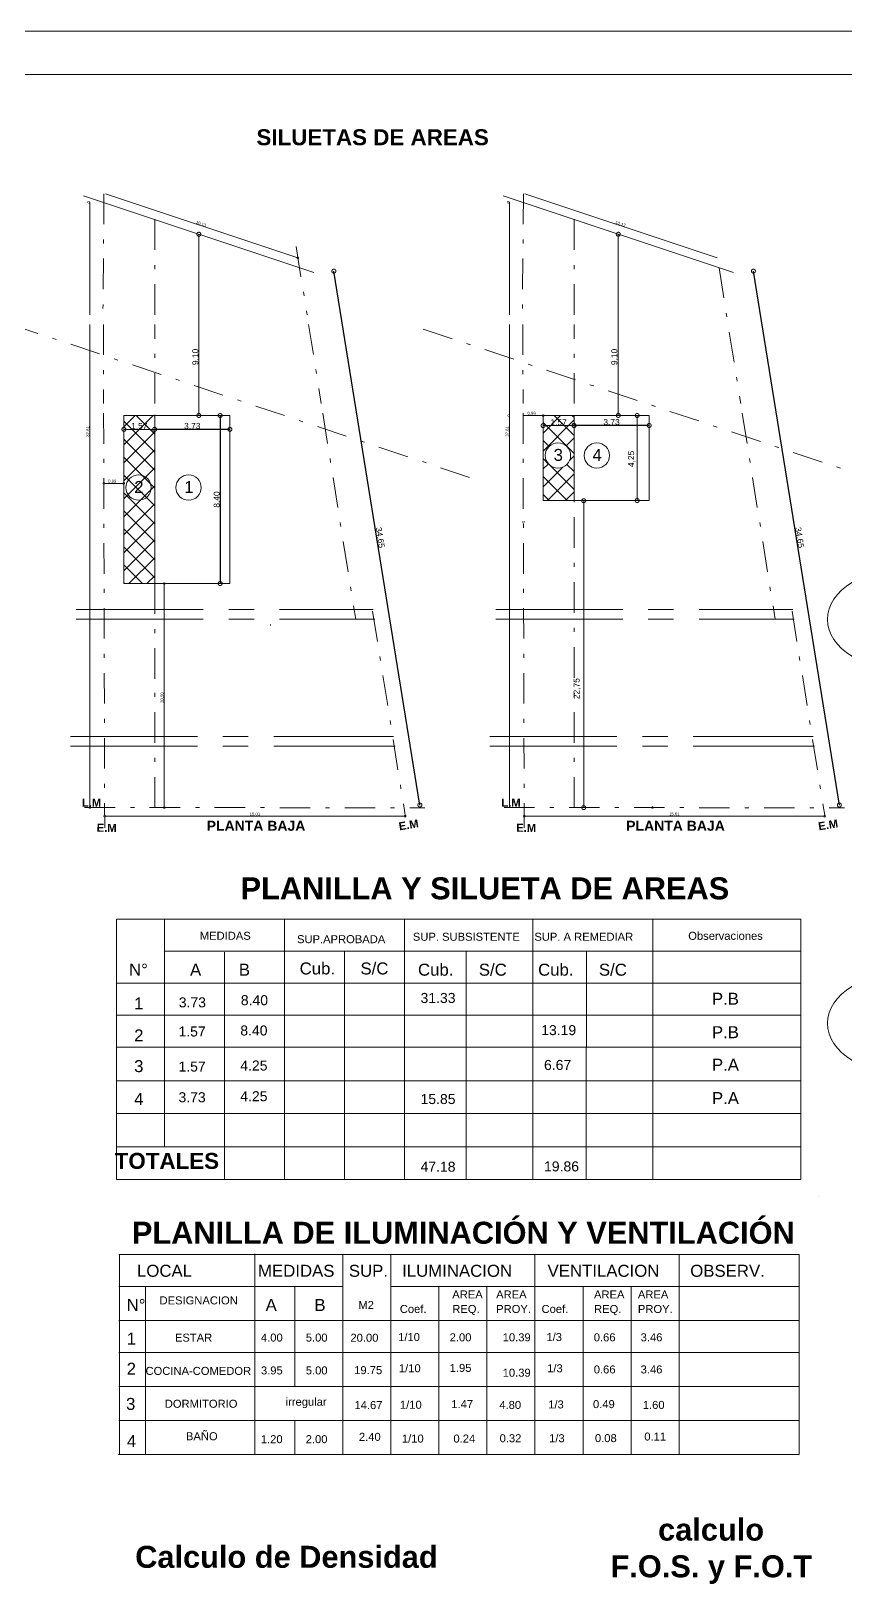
# Model space of a CAD drawing. Header units: millimetres. Extents: x 1162.4 to 1260.5, y 447.7 to 509.9.
# Drawn here: x 1217.15 to 1237.5, y 471.08 to 509.89 of the extents above; entities that cross this region are included whole.
import ezdxf
from ezdxf.enums import TextEntityAlignment as Align

# ---------------------------------------------------------------- set-up
doc = ezdxf.new("R2010")
doc.units = ezdxf.units.MM
for name, pattern in [('CENTER', [50.8, 31.75, -6.35, 6.35, -6.35]), ('DOT', [4, 2, -2]), ('TRAZO_Y_PUNTOX2', [50.8, 25.4, -12.7, 0, -12.7])]:
    doc.linetypes.add(name, pattern=pattern)
for name, color, linetype, lineweight in [('0-MAMPOSTERIA- 9', 7, 'Continuous', 5), ('DT', 2, 'Continuous', 25), ('observ.', 7, 'Continuous', 5), ('PB-Muro15', 4, 'Continuous', 25), ('Recuadro', 3, 'Continuous', 80)]:
    doc.layers.add(name, color=color, linetype=linetype, lineweight=lineweight)
for name, color, linetype in [('03', 7, 'Continuous'), ('cortes', 7, 'Continuous'), ('eje medianero', 3, 'Continuous')]:
    doc.layers.add(name, color=color, linetype=linetype)
doc.styles.get("Standard").update_dxf_attribs({"font": 'arial.ttf'})
doc.styles.add('style1', font='arial.ttf')
doc.styles.add('style2', font='')
doc.styles.get('style2').set_extended_font_data('Arial', bold=True)
doc.dimstyles.new('cota 1', dxfattribs={"dimtxt": 0.15, "dimasz": 0.2, "dimexe": 0.08, "dimexo": 0.3, "dimgap": 0.009, "dimtad": 1, "dimzin": 1, "dimtxsty": 'Standard', "dimblk": 'DOTSMALL', "dimcen": 0.15, "dimse1": 1, "dimse2": 1, "dimclrd": 256, "dimadec": 0, "dimazin": 0, "dimtfac": 1, "dimtmove": 0, "dimatfit": 3, "dimfxl": 1.25, "dimlwd": -1, "dimlwe": -1, "dimarcsym": 0})

# ---------------------------------------------------------------- blocks, each defined once
blk = doc.blocks.new('_DOTSMALL')
at = {"color": 0, "linetype": 'ByBlock', "const_width": 0.5}
blk.add_lwpolyline([(-0.0625, 0, 1), (0.0625, 0, 1)], format="xyb", close=True, dxfattribs=at)
blk = doc.blocks.new('*D315')
at = {"layer": 'cortes'}
blk.add_line((1222.115, 499.937), (1220.236, 499.937), dxfattribs=at)
at = {"layer": 'Defpoints', "color": 0}
for p in [(1220.236, 500.278), (1220.236, 499.937), (1222.115, 500.283)]:
    blk.add_point(p, dxfattribs=at)
at = {"layer": 'cortes', "xscale": 0.2, "yscale": 0.2, "zscale": 0.2, "rotation": 180}
blk.add_blockref('_DOTSMALL', (1220.236, 499.937), dxfattribs=at)
at = {"layer": 'cortes', "xscale": 0.2, "yscale": 0.2, "zscale": 0.2}
blk.add_blockref('_DOTSMALL', (1222.115, 499.937), dxfattribs=at)
at = {"layer": 'cortes', "color": 0, "lineweight": 0, "insert": (1221.175, 500.022), "char_height": 0.15, "attachment_point": 5}
blk.add_mtext('3.73', dxfattribs=at)
blk = doc.blocks.new('*D316')
at = {"layer": 'cortes'}
blk.add_line((1221.871, 500.283), (1221.871, 496.083), dxfattribs=at)
at = {"layer": 'Defpoints', "color": 0}
for p in [(1222.115, 500.283), (1221.871, 496.083), (1222.115, 496.083)]:
    blk.add_point(p, dxfattribs=at)
at = {"layer": 'cortes', "xscale": 0.2, "yscale": 0.2, "zscale": 0.2}
for p, rotation in [((1221.871, 500.283), 90), ((1221.871, 496.083), 270)]:
    blk.add_blockref('_DOTSMALL', p, dxfattribs=dict(at, rotation=rotation))
at = {"layer": 'cortes', "color": 0, "lineweight": 0, "insert": (1221.785, 498.183), "char_height": 0.15, "attachment_point": 5, "rotation": 90}
blk.add_mtext('8.40', dxfattribs=at)
blk = doc.blocks.new('*D317')
at = {"layer": 'cortes'}
blk.add_line((1226.861, 490.547), (1224.713, 503.892), dxfattribs=at)
at = {"layer": 'Defpoints', "color": 0}
for p in [(1224.337, 503.832), (1224.713, 503.892), (1226.484, 490.486)]:
    blk.add_point(p, dxfattribs=at)
at = {"layer": 'cortes', "xscale": 0.1999999999999999, "yscale": 0.1999999999999999, "zscale": 0.1999999999999999}
for p, rotation in [((1224.713, 503.892), 99.1400111423491), ((1226.861, 490.547), 279.1400111423491)]:
    blk.add_blockref('_DOTSMALL', p, dxfattribs=dict(at, rotation=rotation))
at = {"layer": 'cortes', "color": 0, "lineweight": 0, "insert": (1225.87, 497.233), "char_height": 0.15, "attachment_point": 5, "rotation": 279.14}
blk.add_mtext('34.65', dxfattribs=at)
blk = doc.blocks.new('*D347')
at = {"layer": 'cortes'}
blk.add_line((1232.589, 500.034), (1230.712, 500.034), dxfattribs=at)
at = {"layer": 'Defpoints', "color": 0}
for p in [(1232.589, 500.38), (1230.712, 500.278), (1230.712, 500.034)]:
    blk.add_point(p, dxfattribs=at)
at = {"layer": 'cortes', "xscale": 0.2, "yscale": 0.2, "zscale": 0.2, "rotation": 180}
blk.add_blockref('_DOTSMALL', (1230.712, 500.034), dxfattribs=at)
at = {"layer": 'cortes', "xscale": 0.2, "yscale": 0.2, "zscale": 0.2}
blk.add_blockref('_DOTSMALL', (1232.589, 500.034), dxfattribs=at)
at = {"layer": 'cortes', "color": 0, "lineweight": 0, "insert": (1231.65, 500.119), "char_height": 0.15, "attachment_point": 5}
blk.add_mtext('3.73', dxfattribs=at)
blk = doc.blocks.new('*D352')
at = {"layer": 'cortes'}
blk.add_line((1237.34, 490.547), (1235.193, 503.892), dxfattribs=at)
at = {"layer": 'Defpoints', "color": 0}
for p in [(1234.816, 503.832), (1235.193, 503.892), (1236.963, 490.486)]:
    blk.add_point(p, dxfattribs=at)
at = {"layer": 'cortes', "xscale": 0.1999999999999999, "yscale": 0.1999999999999999, "zscale": 0.1999999999999999}
for p, rotation in [((1235.193, 503.892), 99.1400111423491), ((1237.34, 490.547), 279.1400111423491)]:
    blk.add_blockref('_DOTSMALL', p, dxfattribs=dict(at, rotation=rotation))
at = {"layer": 'cortes', "color": 0, "lineweight": 0, "insert": (1236.349, 497.233), "char_height": 0.15, "attachment_point": 5, "rotation": 279.14}
blk.add_mtext('34.65', dxfattribs=at)
blk = doc.blocks.new('*D366')
at = {"layer": '0-MAMPOSTERIA- 9', "ltscale": 0.05}
blk.add_line((1220.238, 499.937), (1219.468, 499.937), dxfattribs=at)
at = {"layer": 'Defpoints', "color": 0, "linetype": 'DOT', "ltscale": 0.05}
for p in [(1219.468, 500.28), (1219.468, 499.937), (1220.238, 500.284)]:
    blk.add_point(p, dxfattribs=at)
at = {"layer": '0-MAMPOSTERIA- 9', "linetype": 'DOT', "ltscale": 0.05, "xscale": 0.2, "yscale": 0.2, "zscale": 0.2, "rotation": 180}
blk.add_blockref('_DOTSMALL', (1219.468, 499.937), dxfattribs=at)
at = {"layer": '0-MAMPOSTERIA- 9', "linetype": 'DOT', "ltscale": 0.05, "xscale": 0.2, "yscale": 0.2, "zscale": 0.2}
blk.add_blockref('_DOTSMALL', (1220.238, 499.937), dxfattribs=at)
at = {"layer": '0-MAMPOSTERIA- 9', "color": 0, "linetype": 'DOT', "lineweight": 0, "ltscale": 0.05, "insert": (1219.853, 500.023), "char_height": 0.15, "attachment_point": 5}
blk.add_mtext('1.57', dxfattribs=at)
blk = doc.blocks.new('*D367')
at = {"layer": '0-MAMPOSTERIA- 9', "ltscale": 0.05}
blk.add_line((1230.715, 500.029), (1229.94, 500.029), dxfattribs=at)
at = {"layer": 'Defpoints', "color": 0, "linetype": 'DOT', "ltscale": 0.05}
for p in [(1229.94, 500.286), (1229.94, 500.029), (1230.715, 500.282)]:
    blk.add_point(p, dxfattribs=at)
at = {"layer": '0-MAMPOSTERIA- 9', "linetype": 'DOT', "ltscale": 0.05, "xscale": 0.2, "yscale": 0.2, "zscale": 0.2, "rotation": 180}
blk.add_blockref('_DOTSMALL', (1229.94, 500.029), dxfattribs=at)
at = {"layer": '0-MAMPOSTERIA- 9', "linetype": 'DOT', "ltscale": 0.05, "xscale": 0.2, "yscale": 0.2, "zscale": 0.2}
blk.add_blockref('_DOTSMALL', (1230.715, 500.029), dxfattribs=at)
at = {"layer": '0-MAMPOSTERIA- 9', "color": 0, "linetype": 'DOT', "lineweight": 0, "ltscale": 0.05, "insert": (1230.328, 500.114), "char_height": 0.15, "attachment_point": 5}
blk.add_mtext('1.57', dxfattribs=at)

msp = doc.modelspace()

# ---------------------------------------------------------------- hatches: boundary and pattern name
at = {"layer": '0-MAMPOSTERIA- 9', "linetype": 'Continuous', "lineweight": 0, "ltscale": 0.05}
h = msp.add_hatch(dxfattribs=at)
h.set_pattern_fill('ANSI37', color=256, scale=0.1, style=0)
h.set_pattern_definition([(45, (1219.9866, 497.82403), (-0.2245064, 0.2245064), []), (135, (1219.9866, 497.82403), (-0.2245064, -0.2245064), [])])
h.paths.add_polyline_path([(1219.46471, 500.28348), (1219.46471, 498.59342, -0.89000524), (1219.46471, 498.581), (1219.46471, 496.08348), (1220.23698, 496.08348), (1220.23698, 496.3171), (1220.23971, 500.28348)])
h.paths.add_polyline_path([(1188.02354, 476.77986), (1188.02354, 474.11705), (1192.02354, 474.11705), (1192.02354, 476.77986), (1191.97354, 476.77986)])
h.paths.add_polyline_path([(1189.34735, 476.05475), (1190.69735, 476.05475), (1190.69735, 474.85475), (1189.34735, 474.85475)], flags=16)
h.paths.add_polyline_path([(1189.39735, 476.00475), (1190.64735, 476.00475), (1190.64735, 474.90475), (1189.39735, 474.90475)], flags=0)
h.paths.add_polyline_path([(1189.44735, 475.95475), (1189.97235, 475.95475), (1189.97235, 474.95475), (1189.44735, 474.95475)], flags=0)
h.paths.add_polyline_path([(1190.07235, 475.95475), (1190.59735, 475.95475), (1190.59735, 474.95475), (1190.07235, 474.95475)], flags=0)
h.paths.add_polyline_path([(1193.77354, 479.41705), (1192.17354, 479.41705), (1192.17354, 476.79705), (1193.77354, 476.79705)])
h.paths.add_polyline_path([(1193.87354, 476.79705), (1194.24711, 476.79705), (1194.01828, 477.01293), (1194.25426, 477.01293), (1194.49024, 477.01293), (1194.26142, 476.79705), (1195.86994, 476.79705), (1195.86994, 476.93544), (1196.12354, 476.93544), (1196.12354, 479.21351), (1195.90868, 479.21351), (1195.90868, 479.41705), (1193.87354, 479.41705)])
h.paths.add_polyline_path([(1194.42354, 478.76705), (1195.77354, 478.76705), (1195.77354, 477.56705), (1194.42354, 477.56705)], flags=16)
h.paths.add_polyline_path([(1194.47354, 478.71705), (1195.72354, 478.71705), (1195.72354, 477.61705), (1194.47354, 477.61705)], flags=0)
h.paths.add_polyline_path([(1194.52354, 478.66705), (1195.04854, 478.66705), (1195.04854, 477.66705), (1194.52354, 477.66705)], flags=0)
h.paths.add_polyline_path([(1195.14854, 478.66705), (1195.67354, 478.66705), (1195.67354, 477.66705), (1195.14854, 477.66705)], flags=0)
h.paths.add_polyline_path([(1192.17354, 476.59705), (1192.17354, 474.81003), (1193.32354, 474.81003), (1193.32354, 474.91003), (1193.87354, 474.91003), (1193.87354, 474.81003), (1193.87354, 474.11705), (1194.25426, 474.11705), (1194.25426, 474.23968), (1194.49024, 474.23968), (1194.36026, 474.11705), (1195.86994, 474.11705), (1195.86994, 474.17644), (1196.12354, 474.17644), (1196.12354, 476.38791), (1195.86867, 476.38791), (1195.86867, 476.59705), (1193.87354, 476.59705)])
h.paths.add_polyline_path([(1193.27354, 475.55475), (1192.77354, 475.55475), (1192.77354, 476.05475), (1193.27354, 476.05475)], flags=16)
h.paths.add_polyline_path([(1193.22354, 475.60475), (1192.82354, 475.60475), (1192.82354, 476.00475), (1193.22354, 476.00475)], flags=0)
h.paths.add_polyline_path([(1194.42354, 476.05475), (1195.77354, 476.05475), (1195.77354, 474.85475), (1194.42354, 474.85475)], flags=16)
h.paths.add_polyline_path([(1194.47354, 476.00475), (1195.72354, 476.00475), (1195.72354, 474.90475), (1194.47354, 474.90475)], flags=0)
h.paths.add_polyline_path([(1194.52354, 475.95475), (1195.04854, 475.95475), (1195.04854, 474.95475), (1194.52354, 474.95475)], flags=0)
h.paths.add_polyline_path([(1195.14854, 475.95475), (1195.67354, 475.95475), (1195.67354, 474.95475), (1195.14854, 474.95475)], flags=0)
h.paths.add_polyline_path([(1193.87354, 474.26705), (1193.87354, 474.61003), (1193.32354, 474.61003), (1193.32354, 474.26705)], flags=17)
h.paths.add_polyline_path([(1192.17354, 474.11705), (1192.77354, 474.11705), (1192.77354, 474.78503), (1192.17354, 474.78503)], flags=17)
h.paths.add_polyline_path([(1192.77354, 474.11705), (1193.32354, 474.11705), (1193.32354, 474.78503), (1192.77354, 474.78503)], flags=16)
h.paths.add_polyline_path([(1192.72354, 474.01705), (1192.72354, 474.11705), (1192.17354, 474.11705), (1192.17354, 474.01705)])
h.paths.add_polyline_path([(1193.32354, 474.01705), (1193.32354, 474.11705), (1192.72354, 474.11705), (1192.72354, 474.01705)])
h.paths.add_polyline_path([(1193.87354, 474.01705), (1193.87354, 474.26705), (1193.32354, 474.26705), (1193.32354, 474.01705)])
h.paths.add_polyline_path([(1191.47407, 474.11705), (1191.47407, 474.01705), (1192.02354, 474.01705), (1192.02354, 474.11705)])
h.paths.add_polyline_path([(1188.02354, 474.11705), (1188.02354, 474.01705), (1191.47407, 474.01705), (1191.47407, 474.11705), (1191.42407, 474.11705)])
h.paths.add_polyline_path([(1190.02235, 476.00475), (1189.39735, 476.00475), (1189.39735, 474.90475), (1190.02235, 474.90475)], flags=0)
h.paths.add_polyline_path([(1187.87354, 476.59749), (1187.87354, 476.77986), (1187.78789, 476.77986), (1187.37354, 476.61894), (1187.37354, 476.59749)])
h.paths.add_polyline_path([(1187.37354, 476.77986), (1187.37354, 476.61894), (1190.27664, 477.74636), (1192.02354, 477.74636), (1192.02354, 477.89636), (1190.24854, 477.89636)])
h.paths.add_polyline_path([(1188.99328, 477.40888), (1188.99328, 477.46252), (1187.35544, 476.82646), (1187.37354, 476.77986)])
h.paths.add_polyline_path([(1188.37354, 477.00729), (1188.37354, 476.77986), (1188.92354, 476.77986), (1188.92354, 477.22088)], flags=17)
h.paths.add_polyline_path([(1188.32354, 476.98787), (1187.78789, 476.77986), (1188.32354, 476.77986)], flags=17)
h.paths.add_polyline_path([(1188.37354, 477.00729), (1188.32354, 476.98787), (1188.32354, 476.77986), (1188.37354, 476.77986)], flags=17)
h.paths.add_polyline_path([(1188.92354, 476.77986), (1188.97354, 476.77986), (1188.97354, 477.2403), (1188.92354, 477.22088)], flags=16)
h.paths.add_polyline_path([(1188.97354, 476.77986), (1189.52354, 476.77986), (1189.52354, 477.45389), (1188.97354, 477.2403)], flags=16)
h.paths.add_polyline_path([(1189.52354, 476.77986), (1189.57354, 476.77986), (1189.57354, 477.47331), (1189.52354, 477.45389)], flags=16)
h.paths.add_polyline_path([(1190.12354, 477.6869), (1189.57354, 477.47331), (1189.57354, 476.77986), (1190.12354, 476.77986)], flags=17)
h.paths.add_polyline_path([(1190.17354, 477.70632), (1190.12354, 477.6869), (1190.12354, 476.77986), (1190.17354, 476.77986)], flags=17)
h.paths.add_polyline_path([(1190.77354, 477.74636), (1190.72354, 477.74636), (1190.72354, 476.77986), (1190.77354, 476.77986)], flags=17)
h.paths.add_polyline_path([(1190.17354, 476.77986), (1190.72354, 476.77986), (1190.72354, 477.74636), (1190.27664, 477.74636), (1190.17354, 477.70632)], flags=16)
h.paths.add_polyline_path([(1191.32354, 477.74636), (1190.77354, 477.74636), (1190.77354, 476.77986), (1191.32354, 476.77986)], flags=17)
h.paths.add_polyline_path([(1191.37354, 477.74636), (1191.32354, 477.74636), (1191.32354, 476.77986), (1191.37354, 476.77986)], flags=17)
h.paths.add_polyline_path([(1191.37354, 476.77986), (1191.97354, 476.77986), (1191.97354, 477.74636), (1191.37354, 477.74636)], flags=16)
h.paths.add_polyline_path([(1191.14546, 477.94636), (1191.14112, 477.94227), (1191.14112, 477.94636), (1190.23917, 477.94636), (1188.99328, 477.46252), (1188.99328, 477.40888), (1190.24854, 477.89636), (1192.02354, 477.89636), (1192.02354, 477.94636)])
h.paths.add_polyline_path([(1193.77354, 479.43705), (1193.77354, 479.73705), (1192.17354, 479.73705), (1192.17354, 479.43705)])
h.paths.add_polyline_path([(1193.77354, 479.41705), (1193.77354, 479.43705), (1192.17354, 479.43705), (1192.17354, 479.41705)])
h.paths.add_polyline_path([(1193.87354, 479.43705), (1193.87354, 479.41705), (1196.12354, 479.41705), (1196.12354, 479.43705)])
h.paths.add_polyline_path([(1196.12354, 479.43705), (1196.12354, 479.73705), (1193.87354, 479.73705), (1193.87354, 479.43705)])
h.paths.add_polyline_path([(1192.17354, 480.13705), (1192.17354, 480.03705), (1192.17354, 479.93705), (1194.23108, 479.93705), (1194.01908, 480.13705)])
h.paths.add_polyline_path([(1196.12354, 479.93705), (1196.12354, 480.03705), (1196.12354, 480.13705), (1194.44308, 480.13705), (1194.23108, 479.93705)])
h.paths.add_polyline_path([(1195.86994, 473.99205), (1195.86994, 474.01705), (1192.17354, 474.01705), (1192.17354, 473.99205)])
h.paths.add_polyline_path([(1195.86994, 474.11705), (1195.86994, 474.01705), (1196.12354, 474.01705), (1196.12354, 474.11705)])
h.paths.add_polyline_path([(1195.86994, 474.17644), (1195.86994, 474.11705), (1196.12354, 474.11705), (1196.12354, 474.17644)])
h.paths.add_polyline_path([(1196.12354, 473.99205), (1196.12354, 474.01705), (1195.86994, 474.01705), (1195.86994, 473.99205)])
h.paths.add_polyline_path([(1192.33915, 476.9681), (1192.33915, 477.43222), (1192.59443, 477.43222), (1192.59443, 476.9681)], flags=24)
h.paths.add_polyline_path([(1192.33927, 478.03377), (1192.33927, 478.50034), (1192.59456, 478.50034), (1192.59456, 478.03377)], flags=24)
h.paths.add_polyline_path([(1195.68189, 477.87423), (1195.68189, 478.33988), (1195.93718, 478.33988), (1195.93718, 477.87423)], flags=24)
h.paths.add_polyline_path([(1194.1937, 477.20998), (1195.12651, 477.20998), (1195.12651, 477.51539), (1194.1937, 477.51539)], flags=24)
h.paths.add_polyline_path([(1192.36714, 475.07374), (1192.36714, 475.54042), (1192.59531, 475.54042), (1192.59531, 475.07374)], flags=24)
h.paths.add_polyline_path([(1194.1937, 474.43673), (1195.20033, 474.43673), (1195.20033, 474.74214), (1194.1937, 474.74214)], flags=24)
h.paths.add_polyline_path([(1191.45847, 477.03083), (1191.45847, 477.49546), (1191.71375, 477.49546), (1191.71375, 477.03083)], flags=8)
at = {"layer": '0-MAMPOSTERIA- 9', "linetype": 'DOT', "lineweight": 0, "ltscale": 0.05}
h = msp.add_hatch(dxfattribs=at)
h.set_pattern_fill('ANSI37', scale=0.1, style=0)
h.paths.add_polyline_path([(1230.71482, 500.28348), (1229.94733, 500.28348, -0.48071473), (1229.93938, 500.27782), (1229.93938, 498.15848), (1230.71482, 498.15848)])
h.paths.add_polyline_path([(1230.62738, 499.28307, -1), (1229.99512, 499.28307, -1)], flags=16)
h.paths.add_polyline_path([(1230.1257, 499.06592), (1230.51206, 499.06592), (1230.51206, 499.52574), (1230.1257, 499.52574)], flags=8)

# ---------------------------------------------------------------- linework, layer by layer
at = {"layer": '0-MAMPOSTERIA- 9', "linetype": 'Continuous', "lineweight": 0, "ltscale": 0.05}
msp.add_line((1165.45921, 508.80332), (1241.45921, 508.80332), dxfattribs=at)
at = {"layer": '0-MAMPOSTERIA- 9', "lineweight": 0, "ltscale": 0.05}
msp.add_line((1221.33961, 504.81356), (1221.33961, 500.27223), dxfattribs=at)
at = {"layer": '0-MAMPOSTERIA- 9', "color": 7, "linetype": 'ByBlock', "lineweight": 0, "ltscale": 0.05}
for p, q in [((1220.23972, 500.30007), (1220.23972, 496.10294)), ((1230.71482, 500.28222), (1230.71482, 498.16053))]:
    msp.add_line(p, q, dxfattribs=at)
at = {"layer": '03', "lineweight": 0}
for centre in [(1230.31125, 499.28307), (1231.28316, 499.28307), (1219.83477, 498.48165), (1221.08365, 498.48165)]:
    msp.add_circle(centre, 0.31613, dxfattribs=at)
at = {"layer": 'cortes', "lineweight": 0}
for p, q in [((1218.46158, 505.77389), (1224.21444, 503.85323)), ((1219.00607, 505.82573), (1223.81034, 504.22175)), ((1228.94061, 505.77389), (1234.69346, 503.85323)), ((1229.48509, 505.82573), (1234.28937, 504.22175)), ((1218.6178, 502.80071), (1218.6178, 505.61555)), ((1229.09682, 502.80071), (1229.09682, 505.61555)), ((1218.6178, 490.48152), (1218.6178, 502.5609)), ((1229.09682, 490.48152), (1229.09682, 502.5609)), ((1219.46471, 496.08348), (1219.46471, 500.28348)), ((1219.46471, 500.28348), (1222.11471, 500.28348)), ((1222.11471, 500.28348), (1222.11471, 496.08348)), ((1229.94734, 500.28383), (1229.44253, 500.28383)), ((1229.93938, 500.28348), (1232.58938, 500.28348)), ((1219.47023, 498.58721), (1218.96542, 498.58721)), ((1222.11471, 496.08348), (1219.46471, 496.08348)), ((1220.47612, 496.08381), (1220.47612, 490.48764)), ((1223.12612, 495.03117), (1223.12612, 495.05617)), ((1218.48698, 490.48161), (1218.98698, 490.48286)), ((1218.98698, 490.26786), (1226.49292, 490.26786)), ((1228.96601, 490.48161), (1229.46601, 490.48286)), ((1229.46601, 490.26786), (1236.97194, 490.26786)), ((1219.2799, 484.49032), (1236.38099, 484.49032)), ((1220.00726, 478.51325), (1222.73637, 478.51325))]:
    msp.add_line(p, q, dxfattribs=at)
at = {"layer": 'cortes', "lineweight": 0, "ltscale": 0.05}
for p, q in [((1231.81864, 504.81356), (1231.81864, 500.27167)), ((1232.28938, 498.15848), (1232.28938, 500.28348)), ((1230.95514, 490.48125), (1230.95514, 498.15276))]:
    msp.add_line(p, q, dxfattribs=at)
at = {"layer": 'cortes', "linetype": 'CENTER', "lineweight": 0, "ltscale": 0.1}
for p, q in [((1218.27671, 495.43009), (1225.69712, 495.43009)), ((1218.27671, 495.43009), (1225.69712, 495.43009)), ((1228.75573, 495.43009), (1236.17615, 495.43009)), ((1228.75573, 495.43009), (1236.17615, 495.43009)), ((1218.27671, 495.19028), (1225.73543, 495.19028)), ((1218.27671, 495.19028), (1225.73543, 495.19028)), ((1228.75573, 495.19028), (1236.21445, 495.19028)), ((1228.75573, 495.19028), (1236.21445, 495.19028)), ((1218.1297, 492.26147), (1226.20322, 492.26147)), ((1228.60873, 492.26147), (1236.68224, 492.26147)), ((1218.1297, 492.02165), (1226.24152, 492.02165)), ((1228.60873, 492.02165), (1236.72054, 492.02165))]:
    msp.add_line(p, q, dxfattribs=at)
at = {"layer": 'cortes', "linetype": 'Continuous', "lineweight": 0, "ltscale": 0.05}
msp.add_line((1219.36132, 479.29716), (1219.36132, 474.31325), dxfattribs=at)
msp.add_lwpolyline([(1229.93938, 500.28348), (1232.58938, 500.28348), (1232.58938, 498.15848), (1229.93938, 498.15848)], close=True, dxfattribs=at)
at = {"layer": 'eje medianero', "color": 0, "linetype": 'TRAZO_Y_PUNTOX2', "lineweight": 0, "ltscale": 0.03}
for p, q in [((1218.96951, 505.82771), (1218.94354, 502.80071)), ((1229.44853, 505.82771), (1229.42257, 502.80071)), ((1220.23698, 502.80071), (1220.23698, 505.41477)), ((1230.71601, 502.80071), (1230.71601, 505.41477)), ((1223.77066, 504.50531), (1224.04292, 502.80071)), ((1234.33471, 503.97301), (1234.87682, 500.57885)), ((1216.59775, 502.57759), (1228.28836, 498.67455)), ((1218.95417, 502.5609), (1218.95955, 500.57885)), ((1220.23698, 500.57885), (1220.23698, 502.5609)), ((1224.08122, 502.5609), (1224.3978, 500.57885)), ((1226.94477, 502.44415), (1238.63537, 498.5411)), ((1229.43319, 502.5609), (1229.43858, 500.57885)), ((1230.71601, 500.57885), (1230.71601, 502.5609)), ((1218.9602, 500.33903), (1218.98835, 489.97847)), ((1224.4361, 500.33903), (1225.25846, 495.19028)), ((1229.43923, 500.33903), (1229.46737, 489.97847)), ((1234.91513, 500.33903), (1235.73749, 495.19028)), ((1230.71601, 490.4813), (1230.71601, 498.15848)), ((1220.23698, 493.70304), (1220.23698, 496.3171)), ((1225.6812, 495.38912), (1226.50356, 490.24037)), ((1236.16022, 495.38912), (1236.98258, 490.24037)), ((1220.23698, 490.4813), (1220.23698, 493.46323)), ((1218.48698, 490.48161), (1226.98698, 490.48009)), ((1228.96601, 490.48161), (1237.46601, 490.48009))]:
    msp.add_line(p, q, dxfattribs=at)
at = {"layer": 'observ.', "color": 1, "linetype": 'Continuous', "lineweight": 0, "ltscale": 0.05}
for centre in [(1239.12263, 495.1867), (1239.12263, 485.09096)]:
    msp.add_ellipse(centre, major_axis=(2.08144, 0), ratio=0.62416445, dxfattribs=at)
at = {"layer": 'PB-Muro15', "color": 0, "lineweight": 0}
for p, q in [((1219.28115, 487.69032), (1226.48115, 487.69032)), ((1219.28115, 484.49032), (1219.28115, 487.69032)), ((1220.48115, 482.00651), (1220.48115, 487.69032)), ((1223.48115, 484.49032), (1223.48115, 487.69032)), ((1226.48115, 487.69032), (1229.68115, 487.69032)), ((1226.48115, 484.49032), (1226.48115, 487.69032)), ((1229.48115, 487.69032), (1232.68115, 487.69032)), ((1229.68115, 484.49032), (1229.68115, 487.69032)), ((1229.68115, 487.69032), (1229.68115, 484.49032)), ((1232.68115, 487.69032), (1236.38099, 487.69032)), ((1232.68115, 484.49032), (1232.68115, 487.69032)), ((1232.68115, 487.69032), (1232.68115, 484.49032)), ((1232.68115, 484.49032), (1232.68115, 487.69032)), ((1232.68115, 487.69032), (1232.68115, 484.49032)), ((1236.38224, 487.69032), (1236.38224, 484.49032)), ((1220.4799, 486.89032), (1226.48115, 486.89032)), ((1221.98115, 481.18457), (1221.98115, 486.87036)), ((1224.9799, 484.49032), (1224.9799, 486.89032)), ((1226.48115, 486.89032), (1229.68115, 486.89032)), ((1228.0204, 486.89032), (1228.0204, 484.49032)), ((1229.48115, 486.89032), (1232.68115, 486.89032)), ((1231.0204, 486.89032), (1231.0204, 484.49032)), ((1232.68115, 486.89032), (1236.38099, 486.89032)), ((1219.2799, 486.09032), (1226.48115, 486.09032)), ((1226.48115, 486.09032), (1229.68115, 486.09032)), ((1229.48115, 486.09032), (1232.68115, 486.09032)), ((1232.68115, 486.09032), (1236.38099, 486.09032)), ((1226.48115, 484.49032), (1226.48115, 485.84241)), ((1219.2799, 485.29032), (1226.48115, 485.29032)), ((1226.48115, 485.29032), (1229.68115, 485.29032)), ((1229.48115, 485.29032), (1232.68115, 485.29032)), ((1232.68115, 485.29032), (1236.38099, 485.29032)), ((1219.2799, 484.49032), (1226.48115, 484.49032)), ((1219.2799, 481.18457), (1219.2799, 484.49032)), ((1223.4799, 481.18457), (1223.4799, 484.49032)), ((1224.97865, 481.18457), (1224.97865, 484.49032)), ((1226.4799, 481.18457), (1226.4799, 484.49032)), ((1226.48115, 484.49032), (1229.68115, 484.49032)), ((1228.01915, 484.49032), (1228.01915, 481.18457)), ((1229.48115, 484.49032), (1232.68115, 484.49032)), ((1229.6799, 483.65466), (1229.6799, 484.49032)), ((1229.6799, 484.49032), (1229.6799, 481.18457)), ((1231.01915, 484.49032), (1231.01915, 481.18457)), ((1232.6799, 483.65466), (1232.6799, 484.49032)), ((1232.6799, 484.49032), (1232.6799, 483.65466)), ((1232.6799, 483.65466), (1232.6799, 484.49032)), ((1232.6799, 484.49032), (1232.6799, 481.18457)), ((1232.68115, 484.49032), (1236.38099, 484.49032)), ((1236.38099, 484.49032), (1236.38099, 481.18457)), ((1219.2799, 483.65466), (1224.8799, 483.65466)), ((1224.8799, 483.65466), (1231.0799, 483.65466)), ((1231.0799, 483.65466), (1236.38099, 483.65466)), ((1219.2799, 482.83239), (1224.8799, 482.83239)), ((1224.8799, 482.83239), (1231.0799, 482.83239)), ((1231.0799, 482.83239), (1236.38099, 482.83239)), ((1219.2799, 482.00651), (1224.8799, 482.00651)), ((1224.8799, 482.00651), (1231.0799, 482.00651)), ((1231.0799, 482.00651), (1236.38099, 482.00651)), ((1219.2799, 481.18457), (1224.8799, 481.18457)), ((1224.8799, 481.18457), (1231.0799, 481.18457)), ((1231.0799, 481.18457), (1236.38099, 481.18457)), ((1236.81935, 480.77299), (1236.82059, 480.77299)), ((1219.33683, 479.31325), (1236.33902, 479.31325)), ((1222.73637, 479.32676), (1222.73637, 474.31325)), ((1224.93683, 479.31325), (1224.93683, 474.31325)), ((1226.13683, 479.31325), (1226.13683, 474.31325)), ((1229.73683, 479.31325), (1229.73683, 474.31325)), ((1233.33683, 479.31325), (1233.33683, 474.31325)), ((1236.33902, 479.31325), (1236.33702, 474.31325)), ((1219.33902, 478.51325), (1224.93683, 478.51325)), ((1220.00726, 478.51325), (1220.00726, 474.31325)), ((1223.73683, 478.51325), (1223.73683, 476.01325)), ((1226.13683, 478.51325), (1236.33902, 478.51325)), ((1227.33683, 478.51325), (1227.33683, 474.31325)), ((1228.53683, 478.51325), (1228.53683, 474.31325)), ((1230.93683, 478.51325), (1230.93683, 474.31325)), ((1232.13683, 478.51325), (1232.13683, 474.31325)), ((1236.33902, 477.66325), (1219.33683, 477.66325)), ((1222.73637, 477.62676), (1222.73637, 474.31325)), ((1224.93683, 477.61325), (1224.93683, 474.31325)), ((1226.13683, 477.61325), (1226.13683, 474.31325)), ((1229.73683, 477.61325), (1229.73683, 474.31325)), ((1233.33683, 477.61325), (1233.33683, 474.31325)), ((1236.33902, 476.86325), (1219.33683, 476.86325)), ((1220.00726, 476.81325), (1220.00726, 474.31325)), ((1227.33683, 476.81325), (1227.33683, 474.31325)), ((1228.53683, 476.81325), (1228.53683, 474.31325)), ((1230.93683, 476.81325), (1230.93683, 474.31325)), ((1232.13683, 476.81325), (1232.13683, 474.31325)), ((1236.33902, 476.01325), (1219.33683, 476.01325)), ((1222.73637, 475.92676), (1222.73637, 474.31325)), ((1224.93683, 475.91325), (1224.93683, 474.31325)), ((1226.13683, 475.91325), (1226.13683, 474.31325)), ((1229.73683, 475.91325), (1229.73683, 474.31325)), ((1233.33683, 475.91325), (1233.33683, 474.31325)), ((1236.33902, 475.16325), (1219.33683, 475.16325)), ((1220.00726, 475.11325), (1220.00726, 474.31325)), ((1223.73683, 475.16325), (1223.73683, 474.31325)), ((1227.33683, 475.11325), (1227.33683, 474.31325)), ((1228.53683, 475.11325), (1228.53683, 474.31325)), ((1230.93683, 475.11325), (1230.93683, 474.31325)), ((1232.13683, 475.11325), (1232.13683, 474.31325)), ((1236.33683, 474.31325), (1219.33464, 474.31325)), ((1236.33683, 474.31325), (1219.33683, 474.31325))]:
    msp.add_line(p, q, dxfattribs=at)
at = {"layer": 'Recuadro', "color": 0, "lineweight": 0}
msp.add_line((1260.45515, 509.89214), (1164.46299, 509.89214), dxfattribs=at)

# ---------------------------------------------------------------- block references
at = {"layer": '0-MAMPOSTERIA- 9', "lineweight": 0, "ltscale": 0.05, "xscale": 0.2, "yscale": 0.2, "zscale": 0.2}
for p, rotation in [((1221.33961, 504.81356), 90), ((1221.33961, 500.28473), 270)]:
    msp.add_blockref('_DOTSMALL', p, dxfattribs=dict(at, rotation=rotation))
at = {"layer": 'cortes', "lineweight": 0, "yscale": 0.1000000000000227, "zscale": 0.1}
for p, xscale, rotation in [((1218.58717, 505.61555), 0.1000000000000227, 90), ((1229.06619, 505.61555), 0.1000000000000227, 90), ((1223.81034, 504.22175), 0.100000000000055, 341.537645155413), ((1229.08082, 500.28383), 0.09999999999990905, 180), ((1218.96542, 498.58721), 0.09999999999990905, 180), ((1229.4489, 497.61867), 0.09999999999990905, 180), ((1220.47612, 496.08381), 0.1000000000000227, 90), ((1218.6178, 490.48152), 0.1000000000000227, 270), ((1218.98698, 490.26786), 0.09999999999990905, 180), ((1220.47569, 490.48139), 0.1000000000000227, 90), ((1220.47612, 490.48139), 0.1000000000000227, 270), ((1229.46601, 490.26786), 0.09999999999990905, 180), ((1232.66905, 490.48152), 0.1000000000000227, 270)]:
    msp.add_blockref('_DOTSMALL', p, dxfattribs=dict(at, xscale=xscale, rotation=rotation))
at = {"layer": 'cortes', "lineweight": 0, "ltscale": 0.05, "xscale": 0.2, "yscale": 0.2, "zscale": 0.2}
for p, rotation in [((1231.81864, 504.81356), 90), ((1231.81864, 500.28417), 270)]:
    msp.add_blockref('_DOTSMALL', p, dxfattribs=dict(at, rotation=rotation))
at = {"layer": 'cortes', "linetype": 'Continuous', "lineweight": 0, "ltscale": 0.05, "xscale": 0.1999999999999886, "yscale": 0.1999999999999886, "zscale": 0.2}
for p, rotation in [((1232.28938, 500.28348), 90), ((1230.95514, 498.15341), 90), ((1232.28938, 498.15848), 270), ((1230.95514, 490.48125), 270)]:
    msp.add_blockref('_DOTSMALL', p, dxfattribs=dict(at, rotation=rotation))
at = {"layer": 'cortes', "lineweight": 0, "xscale": 0.09999999999990905, "yscale": 0.1000000000000227, "zscale": 0.1}
for p in [(1229.94109, 500.28383), (1219.46398, 498.58721), (1226.49292, 490.26786), (1236.97194, 490.26786)]:
    msp.add_blockref('_DOTSMALL', p, dxfattribs=at)

# ---------------------------------------------------------------- texts
at = {"layer": '0-MAMPOSTERIA- 9', "lineweight": 0, "ltscale": 0.05, "insert": (1221.25403, 501.74737), "char_height": 0.15, "attachment_point": 5, "rotation": 90}
msp.add_mtext('9.10', dxfattribs=at)
at = {"layer": '03', "lineweight": 0, "style": 'style1'}
for s, p in [('3', (1230.20234, 499.29787)), ('4', (1231.17424, 499.29787)), ('2', (1219.72585, 498.49646)), ('1', (1220.97474, 498.49646))]:
    msp.add_text(s, height=0.3, dxfattribs=at).set_placement(p, align=Align.MIDDLE_LEFT)
at = {"layer": 'cortes', "lineweight": 0, "char_height": 0.075, "attachment_point": 5}
for s, insert, rotation in [('10,13', (1221.39256, 505.06863), 341.537645), ('10,13', (1231.87158, 505.06863), 341.537645), ('37,61', (1218.57047, 499.88398), 90), ('37,61', (1229.0495, 499.88398), 90), ('20,50', (1220.42879, 493.23065), 90)]:
    msp.add_mtext(s, dxfattribs=dict(at, insert=insert, rotation=rotation))
at = {"layer": 'cortes', "lineweight": 0, "ltscale": 0.05, "insert": (1231.73305, 501.74737), "char_height": 0.15, "attachment_point": 5, "rotation": 90}
msp.add_mtext('9,10', dxfattribs=at)
at = {"layer": 'cortes', "lineweight": 0, "char_height": 0.075, "attachment_point": 5}
for s, insert in [('0,99', (1229.65348, 500.33115)), ('0,99', (1219.17637, 498.63454)), ('15,01', (1222.73995, 490.31519)), ('15,01', (1233.21898, 490.31519))]:
    msp.add_mtext(s, dxfattribs=dict(at, insert=insert))
at = {"layer": 'cortes', "linetype": 'Continuous', "lineweight": 0, "ltscale": 0.05, "char_height": 0.15, "attachment_point": 5, "rotation": 90}
for s, insert in [('4,25', (1232.15234, 499.19748)), ('22,75', (1230.7898, 493.45655))]:
    msp.add_mtext(s, dxfattribs=dict(at, insert=insert))
at = {"layer": 'DT', "color": 0, "lineweight": 0}
for s, height, style, p in [('SILUETAS DE AREAS', 0.4, 'style2', (1222.77856, 507.23816)), ('PLANTA BAJA', 0.25, 'style2', (1221.53657, 490.02845)), ('PLANTA BAJA', 0.25, 'style2', (1232.01559, 490.02845)), ('MEDIDAS', 0.2, 'style1', (1221.36367, 487.27882)), ('SUP.APROBADA', 0.2, 'style1', (1223.79234, 487.19387)), ('SUP. SUBSISTENTE', 0.2, 'style1', (1226.68596, 487.25448)), ('SUP. A REMEDIAR', 0.2, 'style1', (1229.72152, 487.25448)), ('Observaciones', 0.2, 'style1', (1233.56534, 487.2771)), ('N°', 0.3, 'style1', (1219.59627, 486.43089)), ('A', 0.3, 'style1', (1221.11961, 486.43089)), ('B', 0.3, 'style1', (1222.33911, 486.43089)), ('Cub.', 0.3, 'style1', (1223.85744, 486.4619)), ('S/C', 0.3, 'style1', (1225.37694, 486.4619)), ('Cub.', 0.3, 'style1', (1226.81445, 486.43089)), ('S/C', 0.3, 'style1', (1228.33395, 486.43089)), ('Cub.', 0.3, 'style1', (1229.81445, 486.43089)), ('S/C', 0.3, 'style1', (1231.33395, 486.43089)), ('1', 0.3, 'style1', (1219.72295, 485.58776)), ('3.73', 0.25, 'style1', (1220.83855, 485.61432)), ('8.40', 0.25, 'style1', (1222.38861, 485.66903)), ('31.33', 0.25, 'style1', (1226.87811, 485.72463)), ('P.B', 0.3, 'style1', (1234.15684, 485.7045)), ('2', 0.3, 'style1', (1219.72295, 484.78776)), ('1.57', 0.25, 'style1', (1220.83117, 484.88618)), ('8.40', 0.25, 'style1', (1222.37499, 484.91174)), ('13.19', 0.25, 'style1', (1229.89229, 484.92032)), ('P.B', 0.3, 'style1', (1234.15684, 484.8691)), ('3', 0.3, 'style1', (1219.72295, 484.0209)), ('1.57', 0.25, 'style1', (1220.83117, 484.00976)), ('4.25', 0.25, 'style1', (1222.37499, 484.03533)), ('6.67', 0.25, 'style1', (1229.96279, 484.05012)), ('P.A', 0.3, 'style1', (1234.15684, 484.05623)), ('4', 0.3, 'style1', (1219.72295, 483.19926)), ('3.73', 0.25, 'style1', (1220.83117, 483.2429)), ('4.25', 0.25, 'style1', (1222.37499, 483.26846)), ('15.85', 0.25, 'style1', (1226.87811, 483.19761)), ('P.A', 0.3, 'style1', (1234.15684, 483.22084)), ('TOTALES', 0.4, 'style2', (1219.23784, 481.65187)), ('47.18', 0.25, 'style1', (1226.87811, 481.5071)), ('19.86', 0.25, 'style1', (1229.96279, 481.51436)), ('LOCAL', 0.3, 'style1', (1219.79496, 478.90508)), ('MEDIDAS', 0.3, 'style1', (1222.8178, 478.90508)), ('SUP.', 0.3, 'style1', (1225.08683, 478.90508)), ('ILUMINACION', 0.3, 'style1', (1226.41786, 478.90508)), ('VENTILACION', 0.3, 'style1', (1230.05139, 478.90508)), ('OBSERV.', 0.3, 'style1', (1233.61549, 478.90508)), ('N°', 0.3, 'style1', (1219.53683, 478.05064)), ('DESIGNACION', 0.2, 'style1', (1220.35739, 478.16506)), ('A', 0.3, 'style1', (1223.00733, 478.05064)), ('B', 0.3, 'style1', (1224.22683, 478.05064)), ('AREA', 0.2, 'style1', (1227.6712, 478.31325)), ('AREA', 0.2, 'style1', (1228.76724, 478.31325)), ('AREA', 0.2, 'style1', (1231.21178, 478.31325)), ('AREA', 0.2, 'style1', (1232.30782, 478.31325)), ('M2', 0.2, 'style1', (1225.32479, 478.05064)), ('Coef.', 0.2, 'style1', (1226.36031, 477.95064)), ('REQ.', 0.2, 'style1', (1227.6712, 477.95064)), ('PROY.', 0.2, 'style1', (1228.76724, 477.95064)), ('Coef.', 0.2, 'style1', (1229.9009, 477.95064)), ('REQ.', 0.2, 'style1', (1231.21178, 477.95064)), ('PROY.', 0.2, 'style1', (1232.30782, 477.95064)), ('1', 0.3, 'style1', (1219.53683, 477.20751)), ('ESTAR ', 0.2, 'style1', (1220.74255, 477.23425)), ('4.00', 0.2, 'style1', (1222.89089, 477.23616)), ('5.00', 0.2, 'style1', (1224.01169, 477.23616)), ('20.00', 0.2, 'style1', (1225.1268, 477.23182)), ('1/10', 0.2, 'style1', (1226.3187, 477.24901)), ('2.00', 0.2, 'style1', (1227.60559, 477.24189)), ('10.39', 0.2, 'style1', (1228.93039, 477.24189)), ('1/3', 0.2, 'style1', (1230.02262, 477.24901)), ('0.66', 0.2, 'style1', (1231.20549, 477.24189)), ('3.46', 0.2, 'style1', (1232.37636, 477.24189)), ('2', 0.3, 'style1', (1219.53683, 476.45736)), ('COCINA-COMEDOR', 0.2, 'style1', (1220.00726, 476.40257)), ('3.95', 0.2, 'style1', (1222.89089, 476.41453)), ('5.00', 0.2, 'style1', (1224.01169, 476.41453)), ('19.75', 0.2, 'style1', (1225.22035, 476.42141)), ('1/10', 0.2, 'style1', (1226.33741, 476.46856)), ('1.95', 0.2, 'style1', (1227.60559, 476.47801)), ('10.39', 0.2, 'style1', (1228.93039, 476.35743)), ('1/3', 0.2, 'style1', (1230.04133, 476.46856)), ('0.66', 0.2, 'style1', (1231.20549, 476.43949)), ('3.46', 0.2, 'style1', (1232.37636, 476.43949)), ('3', 0.3, 'style1', (1219.52091, 475.57788)), ('DORMITORIO', 0.2, 'style1', (1220.48899, 475.58154)), ('irregular', 0.2, 'style1', (1223.50689, 475.63185)), ('14.67', 0.2, 'style1', (1225.22743, 475.54849)), ('1/10', 0.2, 'style1', (1226.3636, 475.55678)), ('1.47', 0.2, 'style1', (1227.64663, 475.57296)), ('4.80', 0.2, 'style1', (1228.84663, 475.55242)), ('1/3', 0.2, 'style1', (1230.06752, 475.56491)), ('0.49', 0.2, 'style1', (1231.18614, 475.57308)), ('1.60', 0.2, 'style1', (1232.43078, 475.55276)), ('4', 0.3, 'style1', (1219.54202, 474.64666)), ('BAÑO', 0.2, 'style1', (1221.01797, 474.76957)), ('1.20', 0.2, 'style1', (1222.8887, 474.69622)), ('2.00', 0.2, 'style1', (1224.0095, 474.69622)), ('2.40', 0.2, 'style1', (1225.33875, 474.75471)), ('1/10', 0.2, 'style1', (1226.41228, 474.71138)), ('0.24', 0.2, 'style1', (1227.6998, 474.71159)), ('0.32', 0.2, 'style1', (1228.8532, 474.71958)), ('1/3', 0.2, 'style1', (1230.08971, 474.72042)), ('0.08', 0.2, 'style1', (1231.23481, 474.72297)), ('0.11', 0.2, 'style1', (1232.46787, 474.76159))]:
    msp.add_text(s, height=height, dxfattribs=dict(at, style=style)).set_placement(p, align=Align.MIDDLE_LEFT)
at = {"layer": 'DT', "color": 0, "lineweight": 0, "style": 'style2'}
for s, rotation, p in [('L.M', 359.443033, (1218.41862, 490.6079)), ('L.M', 359.443033, (1228.89764, 490.6079)), ('E.M', 359.443033, (1218.78917, 489.97847)), ('E.M', 9.158528, (1226.33538, 490.01117)), ('E.M', 359.443033, (1229.26819, 489.97847)), ('E.M', 9.158528, (1236.81441, 490.01117))]:
    msp.add_text(s, height=0.2, rotation=rotation, dxfattribs=at).set_placement(p, align=Align.MIDDLE_LEFT)
at = {"layer": 'DT', "color": 0, "lineweight": 0, "ltscale": 0.5, "style": 'style2'}
for s, p in [('PLANILLA Y SILUETA DE AREAS', (1222.38202, 488.46431)), ('PLANILLA DE ILUMINACIÓN Y VENTILACIÓN', (1219.66634, 479.85593))]:
    msp.add_text(s, height=0.55, dxfattribs=at).set_placement(p, align=Align.MIDDLE_LEFT)
msp.add_text('Calculo de Densidad', height=0.55, dxfattribs=at).set_placement((1219.74958, 471.48045))
at = {"layer": 'DT', "color": 0, "lineweight": 0, "ltscale": 0.5, "insert": (1230.18512, 472.7105), "char_height": 0.55, "attachment_point": 1, "style": 'style2'}
msp.add_mtext_dynamic_manual_height_columns('\\pi2.6272;calculo \\P\\pi1.4388;F.O.S. y F.O.T', width=7.8426521, gutter_width=0.55, heights=[0], dxfattribs=at)

# ---------------------------------------------------------------- dimensions: what is measured, and where the dimension line sits
at = {"layer": '0-MAMPOSTERIA- 9', "color": 7, "linetype": 'DOT', "lineweight": 0, "ltscale": 0.05}
for base, p1, p2, picture, middle in [((1219.46754, 499.93729), (1220.23755, 500.28399), (1219.46754, 500.2801), '*D366', (1219.85255, 500.02288)), ((1229.93964, 500.02883), (1230.71544, 500.28202), (1229.93964, 500.28592), '*D367', (1230.32754, 500.11442))]:
    dim = msp.add_linear_dim(base=base, p1=p1, p2=p2, text='1.57', dimstyle='cota 1', override={"dimfxl": 0.1}, dxfattribs=at)
    dim.commit()
    dim.dimension.update_dxf_attribs({"geometry": picture, "text_midpoint": middle})
at = {"layer": 'cortes', "lineweight": 0}
for base, p1, p2, picture, middle in [((1224.71349, 503.8922), (1226.48388, 490.48611), (1224.33672, 503.83158), '*D317', (1225.78707, 497.21947)), ((1235.19252, 503.8922), (1236.9629, 490.48611), (1234.81575, 503.83158), '*D352', (1236.2661, 497.21947))]:
    dim = msp.add_linear_dim(base=base, p1=p1, p2=p2, angle=99.140011, text='34.65', dimstyle='cota 1', override={"dimasz": 0.2, "dimexo": 0.1, "dimgap": 0.007, "dimcen": 0.205, "dimtix": 1, "dimfxl": 0.1}, dxfattribs=at)
    dim.commit()
    dim.dimension.update_dxf_attribs({"geometry": picture, "text_midpoint": middle, "dimtype": 161})
dim = msp.add_linear_dim(base=(1221.87104, 496.08348), p1=(1222.11471, 500.28348), p2=(1222.11471, 496.08348), angle=270, text='8.40', dimstyle='cota 1', override={"dimfxl": 0.1}, dxfattribs=at)
dim.commit()
dim.dimension.update_dxf_attribs({"geometry": '*D316', "text_midpoint": (1221.78545, 498.18348)})
for base, p1, p2, picture, middle in [((1230.71154, 500.03358), (1232.58938, 500.38034), (1230.71154, 500.27813), '*D347', (1231.65046, 500.11922)), ((1220.2358, 499.93672), (1222.11471, 500.28348), (1220.2358, 500.27791), '*D315', (1221.17526, 500.02236))]:
    dim = msp.add_linear_dim(base=base, p1=p1, p2=p2, text='3.73', dimstyle='cota 1', override={"dimfxl": 0.1}, dxfattribs=at)
    dim.commit()
    dim.dimension.update_dxf_attribs({"geometry": picture, "text_midpoint": middle})

doc.saveas('drawing.dxf')
